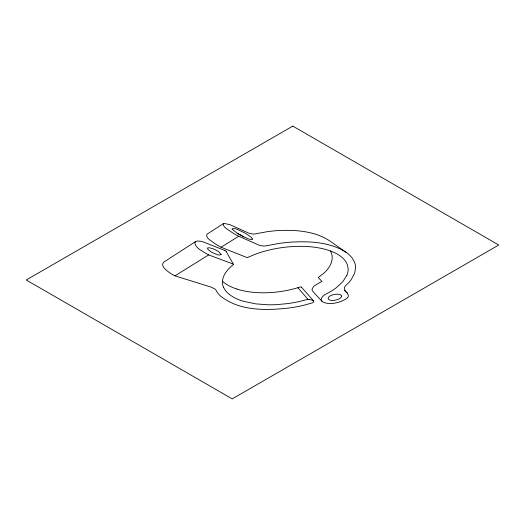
<?xml version="1.0" encoding="UTF-8"?>
<svg xmlns="http://www.w3.org/2000/svg" width="525" height="525" viewBox="0 0 525 525"><rect width="100%" height="100%" fill="white"/><g stroke="black" fill="none" stroke-linecap="round" stroke-linejoin="round"><path stroke-width="0.79" d="M346.874 275.369L342.648 281.879L336.085 287.897A71.964 41.547 0 0 1 329.654 292.123L325.388 294.394A15.205 8.781 0 0 0 323.387 295.746C315.656 303.201 330.474 304.434 334.937 303.056A21.728 12.541 0 0 0 343.593 300.261C356.383 294.525 338.33 291.093 346.703 284.701A64.221 37.078 0 0 0 351.12 279.746L354.578 273.368L355.596 267.927A43.798 25.285 0 0 0 354.27 261.542L351.862 257.552L348.292 253.91L329.385 240.653C315 231.348 297.065 229.878 280.357 230.449A81.605 47.112 0 0 0 267.022 231.722L254.763 233.966A9.201 5.309 0 0 1 252.525 233.979L249.047 233.271L230.009 224.693L224.477 223.479L223.23 223.729L206.863 234.294C205.295 238.238 211.91 241.001 214.351 243.259A85.404 49.311 0 0 0 218.485 245.818L221.038 247.229L247.203 257.631L255.727 254.074A90.392 52.185 0 0 1 270.29 249.782A83.915 48.451 0 0 1 289.104 246.816C302.951 245.733 317.231 246.304 330.428 250.97C333.782 256.358 332.062 263.287 328.473 268.085A56.201 32.452 0 0 1 324.201 272.902L318.688 277.167A1.555 0.899 0 0 0 318.308 277.6L321.917 281.367L315.938 284.799A14.031 8.105 0 0 0 313.576 286.578L312.099 288.986L312.25 290.738L321.877 301.212M233.336 264.613C228.152 268.748 223.046 274.234 222.462 281.157A37.321 21.545 0 0 0 223.486 287.188M223.23 223.729C222.889 227.679 229.136 229.891 231.761 232.28A112.56 64.982 0 0 0 236.88 235.364L259.225 245.273L263.005 245.995A10.356 5.978 0 0 0 265.447 245.956L278.919 243.449A93.037 53.714 0 0 1 290.574 242.156C309.343 241.073 329.746 241.881 346.087 252.249M224.884 250.471L203.136 241.887C190.641 238.324 194.23 246.816 202.092 250.983A72.437 41.823 0 0 0 206.148 253.523L208.681 254.907L232.299 263.707M195.333 241.743L163.787 262.113C160.053 265.545 165.992 270.073 168.663 272.048A50.564 29.19 0 0 0 172.502 274.536L174.963 275.848L211.326 287.201L214.692 288.862A9.673 5.585 0 0 1 216.175 290.417L216.339 290.699A38.574 22.273 0 0 0 220.106 295.733C239.564 311.509 267.041 310.61 290.601 307.808A96.849 55.913 0 0 0 304.822 305.012L312.434 302.84A4.43 2.559 0 0 0 313.32 302.282L313.773 301.107L301.507 287.28M174.963 275.848L208.681 254.907M221.038 247.229L238.606 236.316M309.54 299.506L309.442 299.486A13.512 7.803 0 0 0 307.886 299.25L300.202 301.311A86.428 49.895 0 0 1 287.628 303.608L276.728 304.631A70.238 40.55 0 0 1 268.065 304.782L255.741 303.877L243.344 301.265A40.681 23.487 0 0 1 234.951 297.951C230.285 295.516 225.671 292.156 223.506 287.188M236.795 289.058C249.309 292.976 262.671 293.436 275.645 292.149A76.972 44.441 0 0 0 296.868 288.008L300.037 287.031A1.096 0.63 0 0 1 301.527 287.182M237.241 233.284L239.092 234.13A40.615 23.448 0 0 1 243.331 236.532L243.856 236.887M297.911 287.7L307.886 299.25M226.288 251.698L233.428 264.331M236.854 288.993A37.793 21.82 0 0 1 222.397 281.183M224.923 250.445A4.771 2.756 0 0 1 226.262 251.705M309.501 299.611A9.47 5.467 0 0 1 313.714 300.851M330.415 250.983A39.618 22.877 0 0 1 340.417 256.115A35.989 20.777 0 0 1 347.589 265.532L348.134 268.734A43.949 25.371 0 0 1 346.861 275.369M344.544 290.417A8.905 5.138 0 0 0 346.664 292.379A6.379 3.682 0 0 1 347.392 292.93M232.26 263.78A2.113 1.221 0 0 1 233.428 264.252M341.631 296.113L341.171 297.334L339.721 298.541A10.717 6.188 0 0 1 334.248 300.307C332.056 300.989 325.986 300.037 328.867 296.802A7.553 4.364 0 0 1 330.153 295.877L331.892 295.096A11.314 6.53 0 0 1 334.602 294.381C336.82 294.158 340.62 293.514 341.631 296.113M221.137 254.382C219.023 256.325 215.132 253.555 212.769 252.768A29.065 16.78 0 0 1 210.623 251.541L207.966 249.447L207.546 248.01A0.866 0.499 0 0 1 207.683 247.898L209.626 247.793L212.887 248.719A26.335 15.205 0 0 1 218.8 251.816L221.137 254.382M252.571 239.098C250.097 240.548 246.507 237.602 243.968 236.933A58.807 33.954 0 0 1 240.772 235.331A65.782 37.984 0 0 1 237.713 233.573L232.385 229.451A3.734 2.159 0 0 1 232.063 228.828C235.39 227.384 240.122 231.072 243.502 232.326A69.733 40.261 0 0 1 246.98 234.314L251.016 237.116L252.571 239.098M292.786 126.105L26.25 279.989L232.214 398.895L498.75 245.011L292.786 126.105"/></g></svg>
